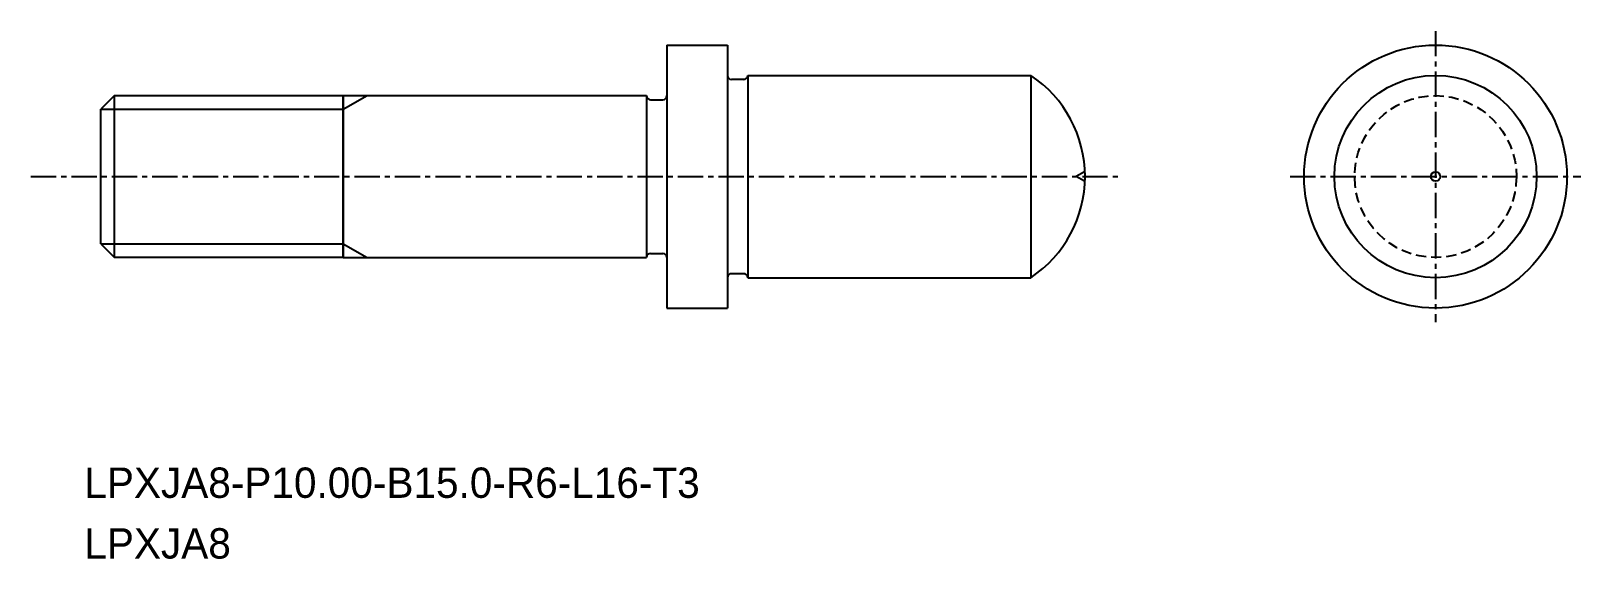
# Model space of a CAD drawing. Extents: x -1928 to -1851.4, y -697.6 to -671.5.
import ezdxf

# ---------------------------------------------------------------- set-up
doc = ezdxf.new("R2010")
doc.units = 0
doc.linetypes.add('CENTER', pattern=[2, 1.25, -0.25, 0.25, -0.25])
doc.linetypes.add('DASHED', pattern=[0.75, 0.5, -0.25])
doc.layers.get('0').update_dxf_attribs({"linetype": 'CONTINUOUS'})
doc.layers.add('CENTER', color=1, linetype='CENTER')

msp = doc.modelspace()

# ---------------------------------------------------------------- linework, layer by layer
at = {"color": 7, "linetype": 'CONTINUOUS'}
for p, q in [((-1896.597, -672.198), (-1896.597, -685.198)), ((-1896.597, -672.198), (-1893.597, -672.198)), ((-1892.597, -673.698), (-1878.597, -673.698)), ((-1892.597, -673.698), (-1892.597, -683.698)), ((-1892.797, -673.898), (-1893.397, -673.898)), ((-1923.921, -674.698), (-1924.597, -675.374)), ((-1924.597, -682.021), (-1924.597, -675.374)), ((-1923.921, -674.698), (-1912.597, -674.698)), ((-1923.921, -682.698), (-1923.921, -674.698)), ((-1912.597, -674.698), (-1897.597, -674.698)), ((-1912.597, -682.698), (-1912.597, -674.698)), ((-1912.597, -674.698), (-1912.597, -682.698)), ((-1897.597, -674.698), (-1897.597, -682.698)), ((-1897.397, -674.898), (-1896.797, -674.898)), ((-1924.597, -682.021), (-1923.921, -682.698)), ((-1912.597, -682.698), (-1923.921, -682.698)), ((-1912.597, -682.698), (-1897.597, -682.698)), ((-1897.397, -682.498), (-1896.797, -682.498)), ((-1892.797, -683.498), (-1893.397, -683.498)), ((-1892.597, -683.698), (-1878.597, -683.698)), ((-1896.597, -685.198), (-1893.597, -685.198))]:
    msp.add_line(p, q, dxfattribs=at)
at = {"linetype": 'CONTINUOUS'}
for p, q in [((-1893.597, -672.198), (-1893.597, -685.198)), ((-1878.597, -673.698), (-1878.597, -683.698))]:
    msp.add_line(p, q, dxfattribs=at)
at = {"color": 3, "linetype": 'CONTINUOUS'}
for p, q in [((-1924.597, -675.374), (-1912.597, -675.374)), ((-1912.597, -675.374), (-1911.426, -674.698)), ((-1924.597, -682.021), (-1912.597, -682.021)), ((-1912.597, -682.021), (-1911.426, -682.698))]:
    msp.add_line(p, q, dxfattribs=at)
at = {"color": 3}
for p in [(-1875.944, -678.467), (-1875.944, -678.928)]:
    msp.add_line(p, (-1876.351, -678.698), dxfattribs=at)
at = {"linetype": 'CONTINUOUS'}
for radius in [6.5, 5]:
    msp.add_circle((-1858.578, -678.698), radius, dxfattribs=at)
at = {"color": 3, "linetype": 'DASHED'}
msp.add_circle((-1858.578, -678.698), 4, dxfattribs=at)
msp.add_circle((-1858.578, -678.698), 0.23)
at = {"color": 7, "linetype": 'CONTINUOUS'}
for centre, start, end in [((-1893.397, -673.698), 180, 270), ((-1892.797, -673.698), 270, 0), ((-1897.397, -674.698), 180, 270), ((-1896.797, -674.698), 270, 0), ((-1897.397, -682.698), 90, 180), ((-1896.797, -682.698), 0, 90), ((-1893.397, -683.698), 90, 180), ((-1892.797, -683.698), 0, 90)]:
    msp.add_arc(centre, 0.2, start, end, dxfattribs=at)
at = {"linetype": 'CONTINUOUS'}
msp.add_arc((-1881.914, -678.698), 6, 303.55731, 56.44269, dxfattribs=at)
at = {"layer": 'CENTER', "color": 1, "linetype": 'CENTER'}
for p, q in [((-1858.578, -671.504), (-1858.578, -685.892)), ((-1928.045, -678.698), (-1874.186, -678.698)), ((-1865.772, -678.698), (-1851.384, -678.698))]:
    msp.add_line(p, q, dxfattribs=at)

# ---------------------------------------------------------------- texts
for s, p in [('LPXJA8-P10.00-B15.0-R6-L16-T3', (-1925.408, -694.58)), ('LPXJA8', (-1925.408, -697.58))]:
    msp.add_text(s, height=1.5).set_placement(p)

doc.saveas('drawing.dxf')
